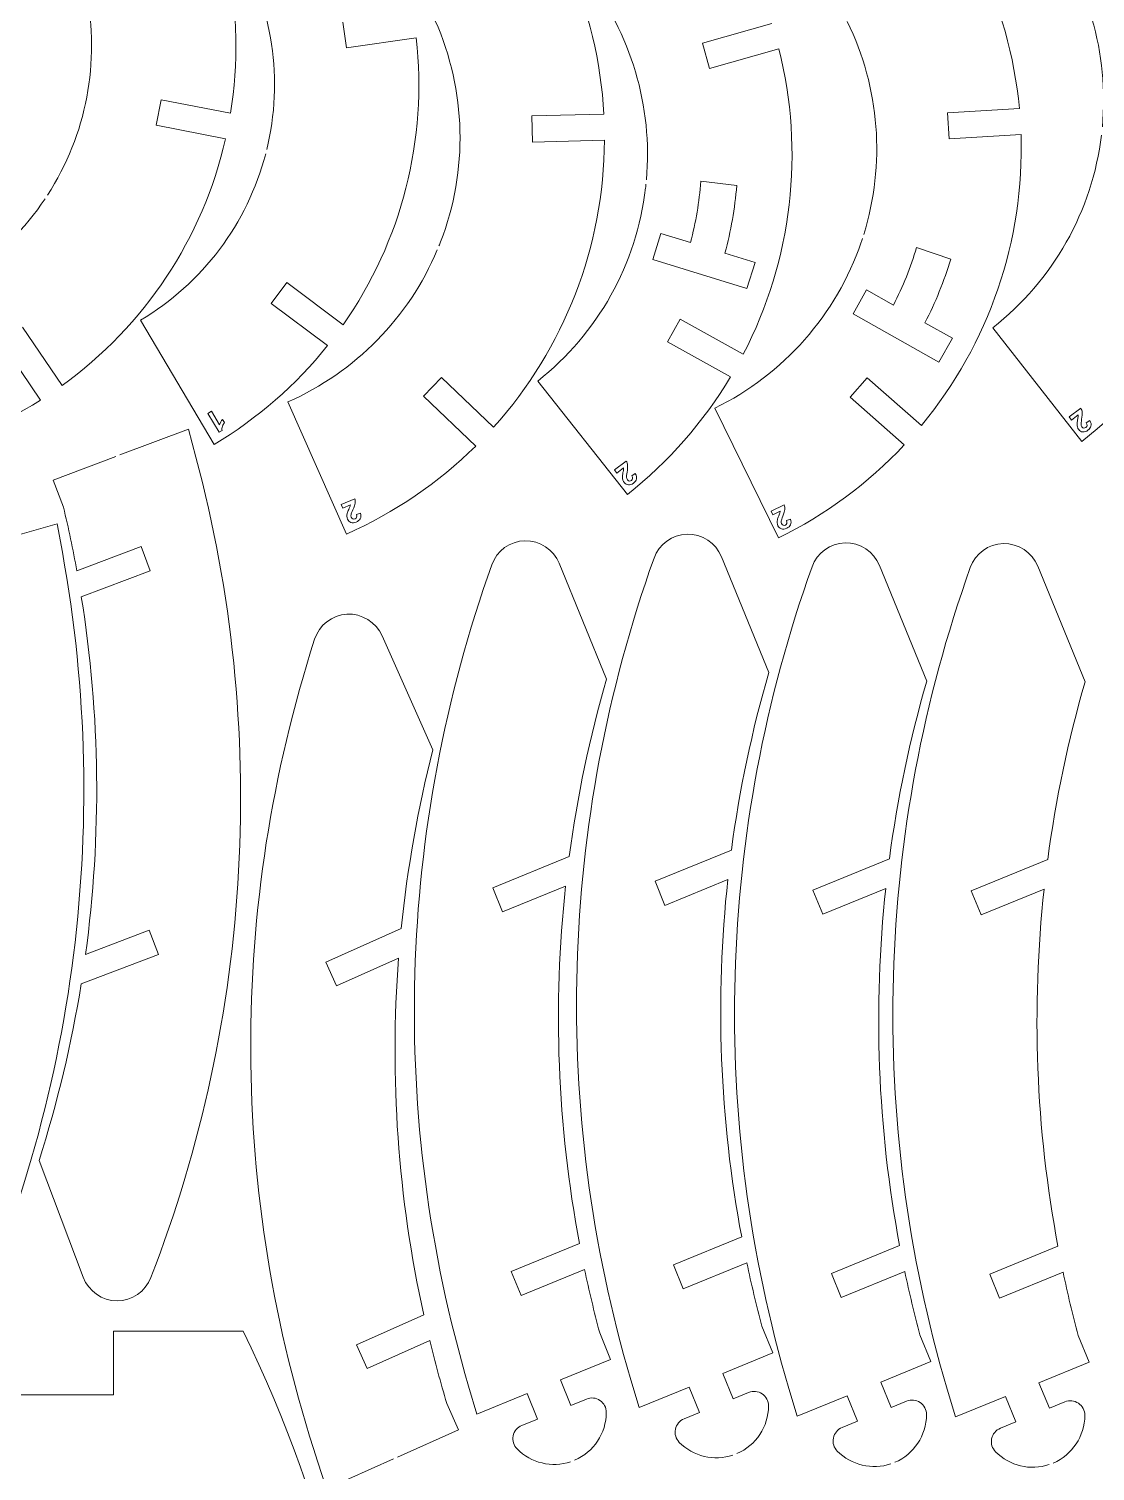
# Model space of a CAD drawing. Header units: centimetres. Extents: x -65 to 125, y -59 to 116.
# Drawn here: x -2.58 to 12.17, y -7.03 to 12.94 of the extents above; entities that cross this region are included whole.
import ezdxf

# ---------------------------------------------------------------- set-up
doc = ezdxf.new("R2010")
doc.units = ezdxf.units.CM
doc.header["$MEASUREMENT"] = 0
doc.layers.add('layer 1', color=7, linetype='Continuous')

msp = doc.modelspace()

# ---------------------------------------------------------------- linework, layer by layer
at = {"layer": 'layer 1', "color": 250, "lineweight": 9}
for points, knots in [([(-27.41654, 31.46228), (-27.41654, 31.46228), (26.77014, 31.46228), (26.77014, 31.46228), (26.77014, 31.46228), (26.77014, 31.46228), (26.77014, -20.81939), (26.77014, -20.81939), (26.77014, -20.81939), (26.77014, -20.81939), (-27.41654, -20.81939), (-27.41654, -20.81939), (-27.41654, -20.81939), (-27.41654, -20.81939), (-27.41654, 31.46228), (-27.41654, 31.46228)], [0, 0, 0, 0, 0.2, 0.2, 0.2, 0.2, 0.4, 0.4, 0.4, 0.4, 0.6, 0.6, 0.6, 0.6, 1, 1, 1, 1]), ([(3.11483, 9.98806), (3.11483, 9.98806), (3.11483, 9.98806), (3.11483, 9.98806), (3.11483, 9.98806), (3.49721, 10.97775), (3.47077, 12.07878), (3.04134, 13.04898)], [0, 0, 0, 0, 0.33333333, 0.33333333, 0.33333333, 0.33333333, 1, 1, 1, 1]), ([(5.9516, 10.7339), (5.9516, 10.7339), (5.9516, 10.7339), (5.9516, 10.7339), (5.9516, 10.7339), (5.95365, 10.75136), (5.95555, 10.76882), (5.95736, 10.78628)], [0, 0, 0, 0, 0.33333333, 0.33333333, 0.33333333, 0.33333333, 1, 1, 1, 1]), ([(8.93534, 9.98211), (8.93534, 9.98211), (8.93534, 9.98211), (8.93534, 9.98211), (8.93534, 9.98211), (8.94104, 9.99874), (8.9466, 10.0154), (8.95206, 10.03209)], [0, 0, 0, 0, 0.33333333, 0.33333333, 0.33333333, 0.33333333, 1, 1, 1, 1]), ([(-2.24557, 6.69057), (-2.24557, 6.69057), (-2.24557, 6.69057), (-2.24557, 6.69057), (-2.24557, 6.69057), (-2.24557, 6.69057), (-1.37878, 7.0179), (-1.37878, 7.0179)], [0, 0, 0, 0, 0.33333333, 0.33333333, 0.33333333, 0.33333333, 1, 1, 1, 1]), ([(-0.27099, 7.00866), (-0.27099, 7.00866), (-0.27099, 7.00866), (-0.27099, 7.00866), (-0.27099, 7.00866), (0.7303, 3.25308), (0.51067, -0.72591), (-0.89649, -4.34902)], [0, 0, 0, 0, 0.33333333, 0.33333333, 0.33333333, 0.33333333, 1, 1, 1, 1]), ([(3.82344, 5.51774), (3.82344, 5.51774), (3.82344, 5.51774), (3.82344, 5.51774), (3.82344, 5.51774), (3.89228, 5.71273), (4.07423, 5.84511), (4.28096, 5.85057)], [0, 0, 0, 0, 0.33333333, 0.33333333, 0.33333333, 0.33333333, 1, 1, 1, 1]), ([(4.28096, 5.85057), (4.28096, 5.85057), (4.28096, 5.85057), (4.28096, 5.85057), (4.28096, 5.85057), (4.48768, 5.85604), (4.67801, 5.72945), (4.75706, 5.53836)], [0, 0, 0, 0, 0.33333333, 0.33333333, 0.33333333, 0.33333333, 1, 1, 1, 1]), ([(6.06862, 5.6091), (6.06862, 5.6091), (6.06862, 5.6091), (6.06862, 5.6091), (6.06862, 5.6091), (6.13746, 5.80409), (6.31941, 5.93647), (6.52614, 5.94193)], [0, 0, 0, 0, 0.33333333, 0.33333333, 0.33333333, 0.33333333, 1, 1, 1, 1]), ([(6.52614, 5.94193), (6.52614, 5.94193), (6.52614, 5.94193), (6.52614, 5.94193), (6.52614, 5.94193), (6.73286, 5.9474), (6.92319, 5.82081), (7.00224, 5.62972)], [0, 0, 0, 0, 0.33333333, 0.33333333, 0.33333333, 0.33333333, 1, 1, 1, 1]), ([(8.2548, 5.48814), (8.2548, 5.48814), (8.2548, 5.48814), (8.2548, 5.48814), (8.2548, 5.48814), (8.32364, 5.68313), (8.50559, 5.81551), (8.71232, 5.82097)], [0, 0, 0, 0, 0.33333333, 0.33333333, 0.33333333, 0.33333333, 1, 1, 1, 1]), ([(8.71232, 5.82097), (8.71232, 5.82097), (8.71232, 5.82097), (8.71232, 5.82097), (8.71232, 5.82097), (8.91904, 5.82644), (9.10937, 5.69985), (9.18842, 5.50876)], [0, 0, 0, 0, 0.33333333, 0.33333333, 0.33333333, 0.33333333, 1, 1, 1, 1]), ([(10.44562, 5.47844), (10.44562, 5.47844), (10.44562, 5.47844), (10.44562, 5.47844), (10.44562, 5.47844), (10.51446, 5.67343), (10.69641, 5.80581), (10.90314, 5.81127)], [0, 0, 0, 0, 0.33333333, 0.33333333, 0.33333333, 0.33333333, 1, 1, 1, 1]), ([(10.90314, 5.81127), (10.90314, 5.81127), (10.90314, 5.81127), (10.90314, 5.81127), (10.90314, 5.81127), (11.10986, 5.81674), (11.30019, 5.69015), (11.37924, 5.49906)], [0, 0, 0, 0, 0.33333333, 0.33333333, 0.33333333, 0.33333333, 1, 1, 1, 1]), ([(-2.12003, 5.69153), (-2.12003, 5.69153), (-2.12003, 5.69153), (-2.12003, 5.69153), (-2.12003, 5.69153), (-1.42228, 1.8679), (-1.95941, -2.08078), (-3.65179, -5.57976)], [0, 0, 0, 0, 0.33333333, 0.33333333, 0.33333333, 0.33333333, 1, 1, 1, 1]), ([(5.74784, -5.76128), (5.74784, -5.76128), (5.74784, -5.76128), (5.74784, -5.76128), (5.74784, -5.76128), (4.64622, -2.03388), (4.7591, 1.94957), (6.06862, 5.6091)], [0, 0, 0, 0, 0.33333333, 0.33333333, 0.33333333, 0.33333333, 1, 1, 1, 1]), ([(7.00224, 5.62972), (7.00224, 5.62972), (7.00224, 5.62972), (7.00224, 5.62972), (7.00224, 5.62972), (7.00224, 5.62972), (7.65661, 4.02815), (7.65661, 4.02815)], [0, 0, 0, 0, 0.33333333, 0.33333333, 0.33333333, 0.33333333, 1, 1, 1, 1]), ([(3.50266, -5.85264), (3.50266, -5.85264), (3.50266, -5.85264), (3.50266, -5.85264), (3.50266, -5.85264), (2.40104, -2.12524), (2.51392, 1.85821), (3.82344, 5.51774)], [0, 0, 0, 0, 0.33333333, 0.33333333, 0.33333333, 0.33333333, 1, 1, 1, 1]), ([(4.75706, 5.53836), (4.75706, 5.53836), (4.75706, 5.53836), (4.75706, 5.53836), (4.75706, 5.53836), (4.75706, 5.53836), (5.41143, 3.93679), (5.41143, 3.93679)], [0, 0, 0, 0, 0.33333333, 0.33333333, 0.33333333, 0.33333333, 1, 1, 1, 1]), ([(7.93402, -5.88224), (7.93402, -5.88224), (7.93402, -5.88224), (7.93402, -5.88224), (7.93402, -5.88224), (6.8324, -2.15484), (6.94528, 1.82861), (8.2548, 5.48814)], [0, 0, 0, 0, 0.33333333, 0.33333333, 0.33333333, 0.33333333, 1, 1, 1, 1]), ([(10.12484, -5.89194), (10.12484, -5.89194), (10.12484, -5.89194), (10.12484, -5.89194), (10.12484, -5.89194), (9.02322, -2.16454), (9.1361, 1.81891), (10.44562, 5.47844)], [0, 0, 0, 0, 0.33333333, 0.33333333, 0.33333333, 0.33333333, 1, 1, 1, 1]), ([(9.18842, 5.50876), (9.18842, 5.50876), (9.18842, 5.50876), (9.18842, 5.50876), (9.18842, 5.50876), (9.18842, 5.50876), (9.84279, 3.90719), (9.84279, 3.90719)], [0, 0, 0, 0, 0.33333333, 0.33333333, 0.33333333, 0.33333333, 1, 1, 1, 1]), ([(11.37924, 5.49906), (11.37924, 5.49906), (11.37924, 5.49906), (11.37924, 5.49906), (11.37924, 5.49906), (11.37924, 5.49906), (12.03361, 3.89749), (12.03361, 3.89749)], [0, 0, 0, 0, 0.33333333, 0.33333333, 0.33333333, 0.33333333, 1, 1, 1, 1]), ([(1.37157, 4.48658), (1.37157, 4.48658), (1.37157, 4.48658), (1.37157, 4.48658), (1.37157, 4.48658), (1.43419, 4.68366), (1.61186, 4.82173), (1.8183, 4.83374)], [0, 0, 0, 0, 0.33333333, 0.33333333, 0.33333333, 0.33333333, 1, 1, 1, 1]), ([(1.8183, 4.83374), (1.8183, 4.83374), (1.8183, 4.83374), (1.8183, 4.83374), (1.8183, 4.83374), (2.02475, 4.84575), (2.219, 4.72528), (2.30406, 4.53679)], [0, 0, 0, 0, 0.33333333, 0.33333333, 0.33333333, 0.33333333, 1, 1, 1, 1]), ([(1.41132, -6.88825), (1.41132, -6.88825), (1.41132, -6.88825), (1.41132, -6.88825), (1.41132, -6.88825), (0.19212, -3.19765), (0.1787, 0.78738), (1.37157, 4.48658)], [0, 0, 0, 0, 0.33333333, 0.33333333, 0.33333333, 0.33333333, 1, 1, 1, 1]), ([(2.30406, 4.53679), (2.30406, 4.53679), (2.30406, 4.53679), (2.30406, 4.53679), (2.30406, 4.53679), (2.30406, 4.53679), (3.00887, 2.95676), (3.00887, 2.95676)], [0, 0, 0, 0, 0.33333333, 0.33333333, 0.33333333, 0.33333333, 1, 1, 1, 1]), ([(-1.83032, -4.34462), (-1.83032, -4.34462), (-1.83032, -4.34462), (-1.83032, -4.34462), (-1.83032, -4.34462), (-1.83032, -4.34462), (-2.44152, -2.72608), (-2.44152, -2.72608)], [0, 0, 0, 0, 0.33333333, 0.33333333, 0.33333333, 0.33333333, 1, 1, 1, 1]), ([(-1.36276, -4.66947), (-1.36276, -4.66947), (-1.36276, -4.66947), (-1.36276, -4.66947), (-1.36276, -4.66947), (-1.56955, -4.66939), (-1.75642, -4.53776), (-1.83032, -4.34462)], [0, 0, 0, 0, 0.33333333, 0.33333333, 0.33333333, 0.33333333, 1, 1, 1, 1]), ([(-0.89649, -4.34902), (-0.89649, -4.34902), (-0.89649, -4.34902), (-0.89649, -4.34902), (-0.89649, -4.34902), (-0.97053, -4.54211), (-1.15596, -4.66955), (-1.36276, -4.66947)], [0, 0, 0, 0, 0.33333333, 0.33333333, 0.33333333, 0.33333333, 1, 1, 1, 1]), ([(5.468, -5.48173), (5.468, -5.48173), (5.468, -5.48173), (5.468, -5.48173), (5.468, -5.48173), (5.468, -5.48173), (4.77372, -5.7654), (4.77372, -5.7654)], [0, 0, 0, 0, 0.33333333, 0.33333333, 0.33333333, 0.33333333, 1, 1, 1, 1]), ([(7.71318, -5.39037), (7.71318, -5.39037), (7.71318, -5.39037), (7.71318, -5.39037), (7.71318, -5.39037), (7.71318, -5.39037), (7.0189, -5.67404), (7.0189, -5.67404)], [0, 0, 0, 0, 0.33333333, 0.33333333, 0.33333333, 0.33333333, 1, 1, 1, 1]), ([(9.89936, -5.51133), (9.89936, -5.51133), (9.89936, -5.51133), (9.89936, -5.51133), (9.89936, -5.51133), (9.89936, -5.51133), (9.20508, -5.795), (9.20508, -5.795)], [0, 0, 0, 0, 0.33333333, 0.33333333, 0.33333333, 0.33333333, 1, 1, 1, 1]), ([(12.09018, -5.52103), (12.09018, -5.52103), (12.09018, -5.52103), (12.09018, -5.52103), (12.09018, -5.52103), (12.09018, -5.52103), (11.3959, -5.8047), (11.3959, -5.8047)], [0, 0, 0, 0, 0.33333333, 0.33333333, 0.33333333, 0.33333333, 1, 1, 1, 1]), ([(5.86176, -6.14683), (5.86176, -6.14683), (5.86176, -6.14683), (5.86176, -6.14683), (5.86176, -6.14683), (5.86176, -6.14683), (5.74784, -5.76128), (5.74784, -5.76128)], [0, 0, 0, 0, 0.33333333, 0.33333333, 0.33333333, 0.33333333, 1, 1, 1, 1]), ([(3.61658, -6.23819), (3.61658, -6.23819), (3.61658, -6.23819), (3.61658, -6.23819), (3.61658, -6.23819), (3.61658, -6.23819), (3.50266, -5.85264), (3.50266, -5.85264)], [0, 0, 0, 0, 0.33333333, 0.33333333, 0.33333333, 0.33333333, 1, 1, 1, 1]), ([(7.56549, -5.95725), (7.56549, -5.95725), (7.56549, -5.95725), (7.56549, -5.95725), (7.56549, -5.95725), (7.51012, -5.91986), (7.43974, -5.91259), (7.37791, -5.93785)], [0, 0, 0, 0, 0.33333333, 0.33333333, 0.33333333, 0.33333333, 1, 1, 1, 1]), ([(8.04794, -6.26779), (8.04794, -6.26779), (8.04794, -6.26779), (8.04794, -6.26779), (8.04794, -6.26779), (8.04794, -6.26779), (7.93402, -5.88224), (7.93402, -5.88224)], [0, 0, 0, 0, 0.33333333, 0.33333333, 0.33333333, 0.33333333, 1, 1, 1, 1]), ([(10.23876, -6.27749), (10.23876, -6.27749), (10.23876, -6.27749), (10.23876, -6.27749), (10.23876, -6.27749), (10.23876, -6.27749), (10.12484, -5.89194), (10.12484, -5.89194)], [0, 0, 0, 0, 0.33333333, 0.33333333, 0.33333333, 0.33333333, 1, 1, 1, 1]), ([(5.32031, -6.04861), (5.32031, -6.04861), (5.32031, -6.04861), (5.32031, -6.04861), (5.32031, -6.04861), (5.26494, -6.01122), (5.19456, -6.00395), (5.13273, -6.02921)], [0, 0, 0, 0, 0.33333333, 0.33333333, 0.33333333, 0.33333333, 1, 1, 1, 1]), ([(9.75167, -6.07821), (9.75167, -6.07821), (9.75167, -6.07821), (9.75167, -6.07821), (9.75167, -6.07821), (9.6963, -6.04082), (9.62592, -6.03355), (9.56409, -6.05881)], [0, 0, 0, 0, 0.33333333, 0.33333333, 0.33333333, 0.33333333, 1, 1, 1, 1]), ([(11.94249, -6.08791), (11.94249, -6.08791), (11.94249, -6.08791), (11.94249, -6.08791), (11.94249, -6.08791), (11.88712, -6.05052), (11.81674, -6.04325), (11.75491, -6.06851)], [0, 0, 0, 0, 0.33333333, 0.33333333, 0.33333333, 0.33333333, 1, 1, 1, 1]), ([(3.36392, -6.45524), (3.36392, -6.45524), (3.36392, -6.45524), (3.36392, -6.45524), (3.36392, -6.45524), (3.36392, -6.45524), (2.51775, -6.83269), (2.51775, -6.83269)], [0, 0, 0, 0, 0.33333333, 0.33333333, 0.33333333, 0.33333333, 1, 1, 1, 1]), ([(4.11897, -6.53945), (4.11897, -6.53945), (4.11897, -6.53945), (4.11897, -6.53945), (4.11897, -6.53945), (4.10564, -6.6049), (4.12586, -6.67271), (4.17288, -6.72016)], [0, 0, 0, 0, 0.33333333, 0.33333333, 0.33333333, 0.33333333, 1, 1, 1, 1]), ([(6.36415, -6.44809), (6.36415, -6.44809), (6.36415, -6.44809), (6.36415, -6.44809), (6.36415, -6.44809), (6.35082, -6.51354), (6.37104, -6.58135), (6.41806, -6.6288)], [0, 0, 0, 0, 0.33333333, 0.33333333, 0.33333333, 0.33333333, 1, 1, 1, 1]), ([(8.55033, -6.56905), (8.55033, -6.56905), (8.55033, -6.56905), (8.55033, -6.56905), (8.55033, -6.56905), (8.537, -6.6345), (8.55722, -6.70231), (8.60424, -6.74976)], [0, 0, 0, 0, 0.33333333, 0.33333333, 0.33333333, 0.33333333, 1, 1, 1, 1]), ([(10.74115, -6.57875), (10.74115, -6.57875), (10.74115, -6.57875), (10.74115, -6.57875), (10.74115, -6.57875), (10.72782, -6.6442), (10.74804, -6.71201), (10.79506, -6.75946)], [0, 0, 0, 0, 0.33333333, 0.33333333, 0.33333333, 0.33333333, 1, 1, 1, 1])]:
    msp.add_open_spline(points, degree=3, knots=knots, dxfattribs=at)
for points in [[(12.27334, 11.578), (12.36809, 12.59408), (12.07093, 13.60971), (11.44007, 14.41544)], [(0.7087, 11.26392), (0.94398, 12.22747), (0.7925, 13.24546), (0.28568, 14.09924)], [(0.20671, 11.76763), (0.31899, 12.45837), (0.30513, 13.16373), (0.16579, 13.84951)], [(5.37449, 11.75371), (5.33522, 12.48003), (5.16422, 13.19316), (4.86981, 13.85831)], [(11.12477, 11.83412), (11.05735, 12.55836), (10.8588, 13.26432), (10.5388, 13.91754)], [(5.96306, 10.84609), (6.05295, 11.86262), (5.75092, 12.87682), (5.11622, 13.67952)], [(-2.32518, 10.63511), (-1.78599, 11.4676), (-1.5941, 12.47875), (-1.79181, 13.45175)], [(1.8131, 12.6711), (1.8131, 12.6711), (1.76179, 13.02743), (1.76179, 13.02743)], [(7.69886, 13.0078), (7.69886, 13.0078), (6.73941, 12.7357), (6.73941, 12.7357)], [(8.97031, 10.08933), (9.27357, 11.06372), (9.19332, 12.11889), (8.74313, 13.03786)], [(1.76604, 8.84045), (2.57596, 9.99609), (2.93594, 11.40773), (2.77833, 12.81008)], [(1.8131, 12.6711), (1.8131, 12.6711), (2.77833, 12.81008), (2.77833, 12.81008)], [(6.83763, 12.38936), (6.83763, 12.38936), (6.73941, 12.7357), (6.73941, 12.7357)], [(7.79708, 12.66146), (7.79708, 12.66146), (6.83763, 12.38936), (6.83763, 12.38936)], [(7.30284, 8.43271), (7.97897, 9.73448), (8.15481, 11.23885), (7.79708, 12.66146)], [(-0.8193, 11.60059), (-0.8193, 11.60059), (-0.75052, 11.95396), (-0.75052, 11.95396)], [(0.20671, 11.76763), (0.20671, 11.76763), (-0.75052, 11.95396), (-0.75052, 11.95396)], [(11.12477, 11.83412), (11.12477, 11.83412), (10.12945, 11.77151), (10.12945, 11.77151)], [(-0.8193, 11.60059), (-0.8193, 11.60059), (0.13793, 11.41426), (0.13793, 11.41426)], [(5.37449, 11.75371), (5.37449, 11.75371), (4.37748, 11.72977), (4.37748, 11.72977)], [(4.38612, 11.36987), (4.38612, 11.36987), (4.37748, 11.72977), (4.37748, 11.72977)], [(10.15205, 11.41222), (10.15205, 11.41222), (10.12945, 11.77151), (10.12945, 11.77151)], [(-2.12405, 7.99868), (-0.97901, 8.82351), (-0.17463, 10.03813), (0.13793, 11.41426)], [(3.84873, 7.42238), (4.82848, 8.51411), (5.37434, 9.92695), (5.38313, 11.39381)], [(5.38313, 11.39381), (5.38313, 11.39381), (4.38612, 11.36987), (4.38612, 11.36987)], [(9.76825, 7.44684), (10.70488, 8.57578), (11.19551, 10.00872), (11.14737, 11.47483)], [(11.14737, 11.47483), (11.14737, 11.47483), (10.15205, 11.41222), (10.15205, 11.41222)], [(10.75642, 8.79944), (11.5918, 9.45352), (12.13315, 10.41265), (12.26135, 11.46586)], [(-1.03956, 8.9024), (-0.1808, 9.41218), (0.4419, 10.23997), (0.69397, 11.20573)], [(-4.75308, 8.98025), (-3.7744, 9.17911), (-2.91402, 9.75594), (-2.35824, 10.585)], [(4.45945, 8.06031), (5.29169, 8.71837), (5.82844, 9.68009), (5.9516, 10.7339)], [(3.09221, 9.93098), (3.09988, 9.94994), (3.10745, 9.96896), (3.11483, 9.98806)], [(6.91051, 7.68544), (7.86331, 8.1522), (8.59166, 8.97834), (8.93534, 9.98211)], [(1.00241, 7.7717), (1.93554, 8.18473), (2.67402, 8.93802), (3.06929, 9.87551)], [(0.76955, 9.13646), (0.76955, 9.13646), (0.98523, 9.4247), (0.98523, 9.4247)], [(1.76604, 8.84045), (1.76604, 8.84045), (0.98523, 9.4247), (0.98523, 9.4247)], [(0.76955, 9.13646), (0.76955, 9.13646), (1.55036, 8.55221), (1.55036, 8.55221)], [(-2.12405, 7.99868), (-2.12405, 7.99868), (-2.66917, 8.8073), (-2.66917, 8.8073)], [(-0.0199, 7.18466), (-0.0199, 7.18466), (-1.03956, 8.9024), (-1.03956, 8.9024)], [(6.25654, 8.60438), (6.25654, 8.60438), (6.43199, 8.91874), (6.43199, 8.91874)], [(7.30284, 8.43271), (7.30284, 8.43271), (6.43199, 8.91874), (6.43199, 8.91874)], [(11.98912, 7.22504), (11.98912, 7.22504), (10.75642, 8.79944), (10.75642, 8.79944)], [(11.98912, 7.22504), (12.56183, 7.67346), (13.04825, 8.22228), (13.42461, 8.84472)], [(-2.96767, 8.60607), (-2.96767, 8.60607), (-2.42256, 7.79745), (-2.42256, 7.79745)], [(7.12739, 8.11836), (7.12739, 8.11836), (6.25654, 8.60438), (6.25654, 8.60438)], [(-0.0199, 7.18466), (0.58186, 7.54187), (1.11389, 8.00521), (1.55036, 8.55221)], [(2.87844, 7.84985), (2.87844, 7.84985), (3.12682, 8.11045), (3.12682, 8.11045)], [(3.84873, 7.42238), (3.84873, 7.42238), (3.12682, 8.11045), (3.12682, 8.11045)], [(5.69966, 6.49183), (5.69966, 6.49183), (4.45944, 8.06031), (4.45944, 8.06031)], [(5.69966, 6.49183), (6.27023, 6.94298), (6.75401, 7.49412), (7.12739, 8.11836)], [(8.78209, 7.83634), (8.78209, 7.83634), (9.02017, 8.10638), (9.02017, 8.10638)], [(9.76825, 7.44684), (9.76825, 7.44684), (9.02017, 8.10638), (9.02017, 8.10638)], [(-4.35533, 7.02266), (-3.66954, 7.162), (-3.0147, 7.42451), (-2.42256, 7.79745)], [(3.60036, 7.16178), (3.60036, 7.16178), (2.87844, 7.84985), (2.87844, 7.84985)], [(9.53017, 7.17681), (9.53017, 7.17681), (8.78209, 7.83634), (8.78209, 7.83634)], [(1.81174, 5.94324), (1.81174, 5.94324), (1.00242, 7.7717), (1.00242, 7.7717)], [(7.79019, 5.88977), (7.79019, 5.88977), (6.91051, 7.68544), (6.91051, 7.68544)], [(-1.32265, 7.03909), (-1.32265, 7.03909), (-0.37454, 7.39713), (-0.37454, 7.39713)], [(-0.37454, 7.39713), (-0.37454, 7.39713), (-0.27099, 7.00866), (-0.27099, 7.00866)], [(1.81174, 5.94324), (2.47689, 6.23765), (3.08295, 6.65055), (3.60036, 7.16178)], [(7.79019, 5.88977), (8.4434, 6.20977), (9.03298, 6.64587), (9.53017, 7.17681)], [(-2.10426, 6.31637), (-2.10426, 6.31637), (-2.24557, 6.69057), (-2.24557, 6.69057)], [(-2.10426, 6.31637), (-2.03471, 6.02443), (-1.97294, 5.73067), (-1.91904, 5.43545)], [(-3.16589, 5.80597), (-3.16589, 5.80597), (-2.19218, 6.08703), (-2.19218, 6.08703)], [(-2.19218, 6.08703), (-2.19218, 6.08703), (-2.12003, 5.69153), (-2.12003, 5.69153)], [(-1.91904, 5.43545), (-1.91904, 5.43545), (-1.03043, 5.77101), (-1.03043, 5.77101)], [(-0.90325, 5.43422), (-0.90325, 5.43422), (-1.03043, 5.77101), (-1.03043, 5.77101)], [(-0.90325, 5.43422), (-0.90325, 5.43422), (-1.85711, 5.07402), (-1.85711, 5.07402)], [(-1.85711, 5.07402), (-1.59472, 3.43655), (-1.57499, 1.7689), (-1.79842, 0.12567)], [(7.13975, 1.56934), (7.25075, 2.40059), (7.42354, 3.22256), (7.65661, 4.02815)], [(4.89457, 1.47798), (5.00557, 2.30923), (5.17836, 3.1312), (5.41143, 3.93679)], [(9.32593, 1.44838), (9.43693, 2.27963), (9.60972, 3.1016), (9.84279, 3.90719)], [(11.51675, 1.43868), (11.62775, 2.26993), (11.80054, 3.0919), (12.03361, 3.89749)], [(2.5702, 0.48279), (2.6548, 1.31716), (2.80144, 2.14417), (3.00887, 2.95676)], [(4.89457, 1.47798), (4.89457, 1.47798), (3.83711, 1.04592), (3.83711, 1.04592)], [(7.13975, 1.56934), (7.13975, 1.56934), (6.08229, 1.13728), (6.08229, 1.13728)], [(9.32593, 1.44838), (9.32593, 1.44838), (8.26847, 1.01632), (8.26847, 1.01632)], [(11.51675, 1.43868), (11.51675, 1.43868), (10.45929, 1.00662), (10.45929, 1.00662)], [(3.83711, 1.04592), (3.83711, 1.04592), (3.97328, 0.71266), (3.97328, 0.71266)], [(3.97328, 0.71266), (3.97328, 0.71266), (4.84501, 1.06884), (4.84501, 1.06884)], [(5.03633, -3.87618), (4.73015, -2.24633), (4.66571, -0.5798), (4.84501, 1.06884)], [(6.08229, 1.13728), (6.08229, 1.13728), (6.21846, 0.80402), (6.21846, 0.80402)], [(6.21846, 0.80402), (6.21846, 0.80402), (7.09019, 1.1602), (7.09019, 1.1602)], [(7.28151, -3.78482), (6.97533, -2.15497), (6.91089, -0.48844), (7.09019, 1.1602)], [(8.26847, 1.01632), (8.26847, 1.01632), (8.40464, 0.68306), (8.40464, 0.68306)], [(8.40464, 0.68306), (8.40464, 0.68306), (9.27637, 1.03924), (9.27637, 1.03924)], [(9.46769, -3.90578), (9.16151, -2.27593), (9.09707, -0.6094), (9.27637, 1.03924)], [(10.45929, 1.00662), (10.45929, 1.00662), (10.59546, 0.67336), (10.59546, 0.67336)], [(10.59546, 0.67336), (10.59546, 0.67336), (11.46719, 1.02954), (11.46719, 1.02954)], [(11.65851, -3.91548), (11.35233, -2.28563), (11.28789, -0.6191), (11.46719, 1.02954)], [(-0.91744, 0.45835), (-0.91744, 0.45835), (-1.79842, 0.12567), (-1.79842, 0.12567)], [(-0.79026, 0.12156), (-0.79026, 0.12156), (-0.91744, 0.45835), (-0.91744, 0.45835)], [(2.5702, 0.48279), (2.5702, 0.48279), (1.52696, 0.01743), (1.52696, 0.01743)], [(-1.85893, -0.282), (-1.85893, -0.282), (-0.79026, 0.12156), (-0.79026, 0.12156)], [(1.52696, 0.01743), (1.52696, 0.01743), (1.67362, -0.31134), (1.67362, -0.31134)], [(1.67362, -0.31134), (1.67362, -0.31134), (2.53363, 0.07229), (2.53363, 0.07229)], [(2.88159, -4.86417), (2.52389, -3.24485), (2.40668, -1.5812), (2.53363, 0.07229)], [(-1.85893, -0.282), (-1.99218, -1.10999), (-2.18693, -1.92701), (-2.44152, -2.72608)], [(6.33766, -4.17046), (6.33766, -4.17046), (7.28151, -3.78482), (7.28151, -3.78482)], [(4.09248, -4.26182), (4.09248, -4.26182), (5.03633, -3.87618), (5.03633, -3.87618)], [(8.52384, -4.29142), (8.52384, -4.29142), (9.46769, -3.90578), (9.46769, -3.90578)], [(10.71466, -4.30112), (10.71466, -4.30112), (11.65851, -3.91548), (11.65851, -3.91548)], [(6.33766, -4.17046), (6.33766, -4.17046), (6.47382, -4.50372), (6.47382, -4.50372)], [(7.35313, -4.14445), (7.35313, -4.14445), (6.47382, -4.50372), (6.47382, -4.50372)], [(7.56189, -5.02009), (7.48453, -4.73011), (7.41491, -4.43812), (7.35313, -4.14445)], [(4.09248, -4.26182), (4.09248, -4.26182), (4.22864, -4.59508), (4.22864, -4.59508)], [(5.10795, -4.23581), (5.10795, -4.23581), (4.22864, -4.59508), (4.22864, -4.59508)], [(5.31671, -5.11145), (5.23935, -4.82147), (5.16973, -4.52948), (5.10795, -4.23581)], [(8.52384, -4.29142), (8.52384, -4.29142), (8.66, -4.62468), (8.66, -4.62468)], [(9.53931, -4.26541), (9.53931, -4.26541), (8.66, -4.62468), (8.66, -4.62468)], [(9.74807, -5.14105), (9.67071, -4.85107), (9.60109, -4.55908), (9.53931, -4.26541)], [(10.71466, -4.30112), (10.71466, -4.30112), (10.85082, -4.63438), (10.85082, -4.63438)], [(11.73013, -4.27511), (11.73013, -4.27511), (10.85082, -4.63438), (10.85082, -4.63438)], [(11.93889, -5.15075), (11.86153, -4.86077), (11.79191, -4.56878), (11.73013, -4.27511)], [(1.95043, -5.27953), (1.95043, -5.27953), (2.88159, -4.86417), (2.88159, -4.86417)], [(-1.41378, -5.08935), (-1.41378, -5.08935), (0.38213, -5.08935), (0.38213, -5.08935)], [(-1.41378, -5.96952), (-1.41378, -5.96952), (-1.41378, -5.08935), (-1.41378, -5.08935)], [(2.22872, -12.97504), (2.2168, -10.24073), (1.58546, -7.54467), (0.38213, -5.08935)], [(5.31671, -5.11145), (5.31671, -5.11145), (5.468, -5.48173), (5.468, -5.48173)], [(7.56189, -5.02009), (7.56189, -5.02009), (7.71318, -5.39037), (7.71318, -5.39037)], [(9.74807, -5.14105), (9.74807, -5.14105), (9.89936, -5.51133), (9.89936, -5.51133)], [(11.93889, -5.15075), (11.93889, -5.15075), (12.09018, -5.52103), (12.09018, -5.52103)], [(1.95043, -5.27953), (1.95043, -5.27953), (2.09708, -5.60831), (2.09708, -5.60831)], [(2.96455, -5.22135), (2.96455, -5.22135), (2.09708, -5.60831), (2.09708, -5.60831)], [(3.20097, -6.08993), (3.11446, -5.80257), (3.03562, -5.51292), (2.96455, -5.22135)], [(4.91744, -6.11717), (4.91744, -6.11717), (4.77372, -5.7654), (4.77372, -5.7654)], [(7.16262, -6.02581), (7.16262, -6.02581), (7.0189, -5.67404), (7.0189, -5.67404)], [(-1.41378, -5.96952), (-1.41378, -5.96952), (-3.28128, -5.96952), (-3.28128, -5.96952)], [(4.31086, -5.95452), (4.31086, -5.95452), (3.61658, -6.23819), (3.61658, -6.23819)], [(4.31086, -5.95452), (4.31086, -5.95452), (4.45459, -6.30629), (4.45459, -6.30629)], [(6.55604, -5.86316), (6.55604, -5.86316), (5.86176, -6.14683), (5.86176, -6.14683)], [(6.55604, -5.86316), (6.55604, -5.86316), (6.69977, -6.21493), (6.69977, -6.21493)], [(7.16262, -6.02581), (7.16262, -6.02581), (7.37791, -5.93785), (7.37791, -5.93785)], [(7.65355, -6.124), (7.65389, -6.05719), (7.62084, -5.99464), (7.56549, -5.95725)], [(8.74222, -5.98412), (8.74222, -5.98412), (8.04794, -6.26779), (8.04794, -6.26779)], [(8.74222, -5.98412), (8.74222, -5.98412), (8.88595, -6.33589), (8.88595, -6.33589)], [(9.3488, -6.14677), (9.3488, -6.14677), (9.20508, -5.795), (9.20508, -5.795)], [(11.53962, -6.15647), (11.53962, -6.15647), (11.3959, -5.8047), (11.3959, -5.8047)], [(3.20097, -6.08993), (3.20097, -6.08993), (3.36392, -6.45524), (3.36392, -6.45524)], [(4.91744, -6.11717), (4.91744, -6.11717), (5.13273, -6.02921), (5.13273, -6.02921)], [(5.40837, -6.21536), (5.40871, -6.14855), (5.37566, -6.086), (5.32031, -6.04861)], [(7.21541, -6.78446), (7.47962, -6.67142), (7.6521, -6.41213), (7.65355, -6.124)], [(9.3488, -6.14677), (9.3488, -6.14677), (9.56409, -6.05881), (9.56409, -6.05881)], [(9.83973, -6.24496), (9.84007, -6.17815), (9.80702, -6.1156), (9.75167, -6.07821)], [(10.93304, -5.99382), (10.93304, -5.99382), (10.23876, -6.27749), (10.23876, -6.27749)], [(10.93304, -5.99382), (10.93304, -5.99382), (11.07677, -6.34559), (11.07677, -6.34559)], [(11.53962, -6.15647), (11.53962, -6.15647), (11.75491, -6.06851), (11.75491, -6.06851)], [(12.03055, -6.25466), (12.03089, -6.18785), (11.99784, -6.1253), (11.94249, -6.08791)], [(4.2393, -6.39425), (4.2393, -6.39425), (4.45459, -6.30629), (4.45459, -6.30629)], [(4.97023, -6.87582), (5.23444, -6.76278), (5.40692, -6.50349), (5.40837, -6.21536)], [(6.48448, -6.30289), (6.42265, -6.32816), (6.3775, -6.38263), (6.36415, -6.44809)], [(6.48448, -6.30289), (6.48448, -6.30289), (6.69977, -6.21493), (6.69977, -6.21493)], [(8.67066, -6.42385), (8.67066, -6.42385), (8.88595, -6.33589), (8.88595, -6.33589)], [(9.40159, -6.90542), (9.6658, -6.79238), (9.83828, -6.53309), (9.83973, -6.24496)], [(10.86148, -6.43355), (10.86148, -6.43355), (11.07677, -6.34559), (11.07677, -6.34559)], [(11.59241, -6.91512), (11.85662, -6.80208), (12.0291, -6.54279), (12.03055, -6.25466)], [(4.2393, -6.39425), (4.17747, -6.41952), (4.13232, -6.47399), (4.11897, -6.53945)], [(8.67066, -6.42385), (8.60883, -6.44912), (8.56368, -6.50359), (8.55033, -6.56905)], [(10.86148, -6.43355), (10.79965, -6.45882), (10.7545, -6.51329), (10.74115, -6.57875)], [(4.17288, -6.72016), (4.36713, -6.91621), (4.65488, -6.98346), (4.91411, -6.89711)], [(6.41806, -6.6288), (6.61231, -6.82485), (6.90006, -6.8921), (7.15929, -6.80575)], [(8.60424, -6.74976), (8.79849, -6.94581), (9.08624, -7.01306), (9.34547, -6.92671)], [(10.79506, -6.75946), (10.98931, -6.95551), (11.27706, -7.02276), (11.53629, -6.93641)], [(1.5374, -7.27), (1.5374, -7.27), (1.41132, -6.88825), (1.41132, -6.88825)], [(2.46296, -6.85713), (2.46296, -6.85713), (1.5374, -7.27), (1.5374, -7.27)]]:
    msp.add_open_spline(points, degree=3, dxfattribs=at)
at = {"layer": 'layer 1', "color": 142, "lineweight": 9}
for points in [[(6.57275, 9.97918), (6.64632, 10.2564), (6.69463, 10.53971), (6.71712, 10.82565)], [(7.21363, 10.76762), (7.21363, 10.76762), (6.71701, 10.82567), (6.71701, 10.82567)], [(7.05045, 9.83175), (7.13299, 10.13814), (7.18761, 10.45138), (7.21363, 10.76762)], [(6.0508, 9.74258), (6.0508, 9.74258), (6.16286, 10.10568), (6.16286, 10.10568)], [(6.16286, 10.10568), (6.16286, 10.10568), (6.57275, 9.97918), (6.57275, 9.97918)], [(7.05045, 9.83175), (7.05045, 9.83175), (7.46727, 9.70312), (7.46727, 9.70312)], [(9.38245, 9.11291), (9.51309, 9.36824), (9.62034, 9.63488), (9.70291, 9.90956)], [(10.17585, 9.74764), (10.17585, 9.74764), (9.70281, 9.9096), (9.70281, 9.9096)], [(7.3552, 9.34002), (7.3552, 9.34002), (6.0508, 9.74258), (6.0508, 9.74258)], [(7.46727, 9.70312), (7.46727, 9.70312), (7.3552, 9.34002), (7.3552, 9.34002)], [(9.81806, 8.8676), (9.96365, 9.14954), (10.0834, 9.44408), (10.17585, 9.74764)], [(8.82221, 8.99229), (8.82221, 8.99229), (9.00867, 9.3234), (9.00867, 9.3234)], [(9.00867, 9.3234), (9.00867, 9.3234), (9.38245, 9.11291), (9.38245, 9.11291)], [(10.01169, 8.32245), (10.01169, 8.32245), (8.82221, 8.99229), (8.82221, 8.99229)], [(9.81806, 8.8676), (9.81806, 8.8676), (10.19815, 8.65356), (10.19815, 8.65356)], [(10.19815, 8.65356), (10.19815, 8.65356), (10.01169, 8.32245), (10.01169, 8.32245)]]:
    msp.add_open_spline(points, degree=3, dxfattribs=at)
at = {"layer": 'layer 1', "color": 242, "lineweight": 9}
for points in [[(-0.10726, 7.6124), (-0.10726, 7.6124), (-0.05758, 7.64233), (-0.05758, 7.64233)], [(11.84522, 7.52141), (11.84522, 7.52141), (11.81259, 7.56414), (11.81259, 7.56414)], [(5.55435, 6.78751), (5.55435, 6.78751), (5.52151, 6.83007), (5.52151, 6.83007)], [(1.76083, 6.30282), (1.76083, 6.30282), (1.73966, 6.35224), (1.73966, 6.35224)], [(7.71083, 6.20953), (7.71083, 6.20953), (7.68776, 6.25808), (7.68776, 6.25808)]]:
    msp.add_open_spline(points, degree=3, dxfattribs=at)
for points in [[(0.05003, 7.35133), (0.05003, 7.35133), (0.05003, 7.35133), (0.05003, 7.35133), (0.05003, 7.35133), (0.05003, 7.35133), (-0.10726, 7.6124), (-0.10726, 7.6124)], [(-0.05758, 7.64233), (-0.05758, 7.64233), (-0.05758, 7.64233), (-0.05758, 7.64233), (-0.05758, 7.64233), (-0.05758, 7.64233), (0.05566, 7.45438), (0.05566, 7.45438)], [(11.81259, 7.56414), (11.81259, 7.56414), (11.81259, 7.56414), (11.81259, 7.56414), (11.81259, 7.56414), (11.81259, 7.56414), (11.97441, 7.68773), (11.97441, 7.68773)], [(11.93706, 7.59156), (11.93706, 7.59156), (11.93706, 7.59156), (11.93706, 7.59156), (11.93706, 7.59156), (11.93706, 7.59156), (11.84522, 7.52141), (11.84522, 7.52141)], [(11.93739, 7.57148), (11.93739, 7.57148), (11.93739, 7.57148), (11.93739, 7.57148), (11.93739, 7.57148), (11.93798, 7.57885), (11.93782, 7.58557), (11.93706, 7.59156)], [(11.97441, 7.68773), (11.97441, 7.68773), (11.97441, 7.68773), (11.97441, 7.68773), (11.97441, 7.68773), (11.98509, 7.67014), (11.99155, 7.65076), (11.9939, 7.62955)], [(11.9939, 7.62955), (11.9939, 7.62955), (11.9939, 7.62955), (11.9939, 7.62955), (11.9939, 7.62955), (11.99624, 7.60835), (11.99364, 7.57583), (11.98623, 7.53207)], [(0.05566, 7.45438), (0.05566, 7.45438), (0.05566, 7.45438), (0.05566, 7.45438), (0.05566, 7.45438), (0.06351, 7.48235), (0.0773, 7.50787), (0.09704, 7.53088)], [(0.09667, 7.43593), (0.09667, 7.43593), (0.09667, 7.43593), (0.09667, 7.43593), (0.09667, 7.43593), (0.08858, 7.41491), (0.08652, 7.39481), (0.09034, 7.37561)], [(0.12435, 7.48556), (0.12435, 7.48556), (0.12435, 7.48556), (0.12435, 7.48556), (0.12435, 7.48556), (0.1139, 7.4735), (0.10467, 7.45698), (0.09667, 7.43593)], [(0.09704, 7.53088), (0.09704, 7.53088), (0.09704, 7.53088), (0.09704, 7.53088), (0.09704, 7.53088), (0.09704, 7.53088), (0.12435, 7.48556), (0.12435, 7.48556)], [(11.92835, 7.42466), (11.92835, 7.42466), (11.92835, 7.42466), (11.92835, 7.42466), (11.92835, 7.42466), (11.92473, 7.43742), (11.92306, 7.45239), (11.92331, 7.46963)], [(11.92331, 7.46963), (11.92331, 7.46963), (11.92331, 7.46963), (11.92331, 7.46963), (11.92331, 7.46963), (11.92337, 7.48104), (11.92568, 7.49905), (11.93003, 7.5236)], [(11.94625, 7.38914), (11.94625, 7.38914), (11.94625, 7.38914), (11.94625, 7.38914), (11.94625, 7.38914), (11.93794, 7.40002), (11.93202, 7.41183), (11.92835, 7.42466)], [(11.93003, 7.5236), (11.93003, 7.5236), (11.93003, 7.5236), (11.93003, 7.5236), (11.93003, 7.5236), (11.93442, 7.54817), (11.93691, 7.5641), (11.93739, 7.57148)], [(12.00322, 7.35674), (12.00322, 7.35674), (12.00322, 7.35674), (12.00322, 7.35674), (12.00322, 7.35674), (11.97984, 7.35922), (11.96085, 7.37002), (11.94625, 7.38914)], [(11.98623, 7.53207), (11.98623, 7.53207), (11.98623, 7.53207), (11.98623, 7.53207), (11.98623, 7.53207), (11.98024, 7.49678), (11.97758, 7.47389), (11.97814, 7.46339)], [(11.97814, 7.46339), (11.97814, 7.46339), (11.97814, 7.46339), (11.97814, 7.46339), (11.97814, 7.46339), (11.97908, 7.44903), (11.98308, 7.43715), (11.99023, 7.42779)], [(11.99023, 7.42779), (11.99023, 7.42779), (11.99023, 7.42779), (11.99023, 7.42779), (11.99023, 7.42779), (11.99811, 7.41748), (12.0069, 7.41167), (12.01669, 7.41036)], [(12.01669, 7.41036), (12.01669, 7.41036), (12.01669, 7.41036), (12.01669, 7.41036), (12.01669, 7.41036), (12.02642, 7.40901), (12.03615, 7.41208), (12.04585, 7.41949)], [(12.04585, 7.41949), (12.04585, 7.41949), (12.04585, 7.41949), (12.04585, 7.41949), (12.04585, 7.41949), (12.0555, 7.42686), (12.06089, 7.43559), (12.06216, 7.4458)], [(12.04988, 7.48222), (12.04988, 7.48222), (12.04988, 7.48222), (12.04988, 7.48222), (12.04988, 7.48222), (12.04988, 7.48222), (12.09947, 7.51283), (12.09947, 7.51283)], [(12.06216, 7.4458), (12.06216, 7.4458), (12.06216, 7.4458), (12.06216, 7.4458), (12.06216, 7.4458), (12.06341, 7.4559), (12.0593, 7.46803), (12.04988, 7.48222)], [(12.11556, 7.4383), (12.11556, 7.4383), (12.11556, 7.4383), (12.11556, 7.4383), (12.11556, 7.4383), (12.10953, 7.4162), (12.09572, 7.39686), (12.07402, 7.38028)], [(12.09947, 7.51283), (12.09947, 7.51283), (12.09947, 7.51283), (12.09947, 7.51283), (12.09947, 7.51283), (12.11617, 7.48528), (12.12155, 7.46045), (12.11556, 7.4383)], [(0.09034, 7.37561), (0.09034, 7.37561), (0.09034, 7.37561), (0.09034, 7.37561), (0.09034, 7.37561), (0.09034, 7.37561), (0.05003, 7.35133), (0.05003, 7.35133)], [(12.07402, 7.38028), (12.07402, 7.38028), (12.07402, 7.38028), (12.07402, 7.38028), (12.07402, 7.38028), (12.05025, 7.36212), (12.02665, 7.35431), (12.00322, 7.35674)], [(5.52151, 6.83007), (5.52151, 6.83007), (5.52151, 6.83007), (5.52151, 6.83007), (5.52151, 6.83007), (5.52151, 6.83007), (5.68274, 6.95444), (5.68274, 6.95444)], [(5.64585, 6.85809), (5.64585, 6.85809), (5.64585, 6.85809), (5.64585, 6.85809), (5.64585, 6.85809), (5.64585, 6.85809), (5.55435, 6.78751), (5.55435, 6.78751)], [(5.63268, 6.7361), (5.63268, 6.7361), (5.63268, 6.7361), (5.63268, 6.7361), (5.63268, 6.7361), (5.63269, 6.74751), (5.63492, 6.76553), (5.63914, 6.7901)], [(5.63914, 6.7901), (5.63914, 6.7901), (5.63914, 6.7901), (5.63914, 6.7901), (5.63914, 6.7901), (5.64342, 6.81469), (5.64583, 6.83063), (5.64628, 6.83801)], [(5.64628, 6.83801), (5.64628, 6.83801), (5.64628, 6.83801), (5.64628, 6.83801), (5.64628, 6.83801), (5.64683, 6.84539), (5.64664, 6.85211), (5.64585, 6.85809)], [(5.68274, 6.95444), (5.68274, 6.95444), (5.68274, 6.95444), (5.68274, 6.95444), (5.68274, 6.95444), (5.6935, 6.9369), (5.70006, 6.91755), (5.70251, 6.89635)], [(5.69531, 6.79884), (5.69531, 6.79884), (5.69531, 6.79884), (5.69531, 6.79884), (5.69531, 6.79884), (5.68949, 6.76352), (5.68694, 6.74062), (5.68754, 6.73012)], [(5.70251, 6.89635), (5.70251, 6.89635), (5.70251, 6.89635), (5.70251, 6.89635), (5.70251, 6.89635), (5.70495, 6.87516), (5.70251, 6.84263), (5.69531, 6.79884)], [(5.63794, 6.69115), (5.63794, 6.69115), (5.63794, 6.69115), (5.63794, 6.69115), (5.63794, 6.69115), (5.63426, 6.70389), (5.63252, 6.71886), (5.63268, 6.7361)], [(5.65601, 6.65572), (5.65601, 6.65572), (5.65601, 6.65572), (5.65601, 6.65572), (5.65601, 6.65572), (5.64765, 6.66656), (5.64167, 6.67834), (5.63794, 6.69115)], [(5.71314, 6.62359), (5.71314, 6.62359), (5.71314, 6.62359), (5.71314, 6.62359), (5.71314, 6.62359), (5.68974, 6.62596), (5.67071, 6.63667), (5.65601, 6.65572)], [(5.68754, 6.73012), (5.68754, 6.73012), (5.68754, 6.73012), (5.68754, 6.73012), (5.68754, 6.73012), (5.68855, 6.71576), (5.69261, 6.70391), (5.6998, 6.69458)], [(5.6998, 6.69458), (5.6998, 6.69458), (5.6998, 6.69458), (5.6998, 6.69458), (5.6998, 6.69458), (5.70773, 6.6843), (5.71655, 6.67854), (5.72635, 6.67727)], [(5.78382, 6.64747), (5.78382, 6.64747), (5.78382, 6.64747), (5.78382, 6.64747), (5.78382, 6.64747), (5.76014, 6.6292), (5.73657, 6.62128), (5.71314, 6.62359)], [(5.72635, 6.67727), (5.72635, 6.67727), (5.72635, 6.67727), (5.72635, 6.67727), (5.72635, 6.67727), (5.73609, 6.67597), (5.7458, 6.67909), (5.75546, 6.68654)], [(5.75546, 6.68654), (5.75546, 6.68654), (5.75546, 6.68654), (5.75546, 6.68654), (5.75546, 6.68654), (5.76507, 6.69396), (5.77043, 6.70272), (5.77164, 6.71293)], [(5.75919, 6.74929), (5.75919, 6.74929), (5.75919, 6.74929), (5.75919, 6.74929), (5.75919, 6.74929), (5.75919, 6.74929), (5.80864, 6.78014), (5.80864, 6.78014)], [(5.77164, 6.71293), (5.77164, 6.71293), (5.77164, 6.71293), (5.77164, 6.71293), (5.77164, 6.71293), (5.77285, 6.72304), (5.76868, 6.73514), (5.75919, 6.74929)], [(5.82509, 6.70568), (5.82509, 6.70568), (5.82509, 6.70568), (5.82509, 6.70568), (5.82509, 6.70568), (5.81916, 6.68356), (5.80545, 6.66415), (5.78382, 6.64747)], [(5.80864, 6.78014), (5.80864, 6.78014), (5.80864, 6.78014), (5.80864, 6.78014), (5.80864, 6.78014), (5.82547, 6.75267), (5.83096, 6.72786), (5.82509, 6.70568)], [(1.73966, 6.35224), (1.73966, 6.35224), (1.73966, 6.35224), (1.73966, 6.35224), (1.73966, 6.35224), (1.73966, 6.35224), (1.92683, 6.43241), (1.92683, 6.43241)], [(1.92683, 6.43241), (1.92683, 6.43241), (1.92683, 6.43241), (1.92683, 6.43241), (1.92683, 6.43241), (1.93288, 6.41274), (1.93439, 6.39236), (1.93147, 6.37123)], [(1.86706, 6.34832), (1.86706, 6.34832), (1.86706, 6.34832), (1.86706, 6.34832), (1.86706, 6.34832), (1.86706, 6.34832), (1.76083, 6.30282), (1.76083, 6.30282)], [(1.81772, 6.18864), (1.81772, 6.18864), (1.81772, 6.18864), (1.81772, 6.18864), (1.81772, 6.18864), (1.81733, 6.2019), (1.81938, 6.21683), (1.82385, 6.23348)], [(1.82385, 6.23348), (1.82385, 6.23348), (1.82385, 6.23348), (1.82385, 6.23348), (1.82385, 6.23348), (1.82671, 6.24453), (1.83336, 6.26142), (1.84359, 6.28416)], [(1.84359, 6.28416), (1.84359, 6.28416), (1.84359, 6.28416), (1.84359, 6.28416), (1.84359, 6.28416), (1.85387, 6.3069), (1.86018, 6.32174), (1.86246, 6.32877)], [(1.86246, 6.32877), (1.86246, 6.32877), (1.86246, 6.32877), (1.86246, 6.32877), (1.86246, 6.32877), (1.86484, 6.33577), (1.86633, 6.34233), (1.86706, 6.34832)], [(1.87548, 6.214), (1.87548, 6.214), (1.87548, 6.214), (1.87548, 6.214), (1.87548, 6.214), (1.87287, 6.19984), (1.87384, 6.18735), (1.87848, 6.17652)], [(1.90015, 6.2786), (1.90015, 6.2786), (1.90015, 6.2786), (1.90015, 6.2786), (1.90015, 6.2786), (1.8857, 6.24585), (1.87751, 6.22431), (1.87548, 6.214)], [(1.93147, 6.37123), (1.93147, 6.37123), (1.93147, 6.37123), (1.93147, 6.37123), (1.93147, 6.37123), (1.92855, 6.3501), (1.91806, 6.3192), (1.90015, 6.2786)], [(1.94964, 6.21467), (1.94964, 6.21467), (1.94964, 6.21467), (1.94964, 6.21467), (1.94964, 6.21467), (1.94964, 6.21467), (2.00522, 6.23219), (2.00522, 6.23219)], [(1.95262, 6.17635), (1.95262, 6.17635), (1.95262, 6.17635), (1.95262, 6.17635), (1.95262, 6.17635), (1.95632, 6.18584), (1.9553, 6.1986), (1.94964, 6.21467)], [(2.00522, 6.23219), (2.00522, 6.23219), (2.00522, 6.23219), (2.00522, 6.23219), (2.00522, 6.23219), (2.01467, 6.20139), (2.01379, 6.176), (2.00257, 6.15599)], [(7.68776, 6.25808), (7.68776, 6.25808), (7.68776, 6.25808), (7.68776, 6.25808), (7.68776, 6.25808), (7.68776, 6.25808), (7.87168, 6.34546), (7.87168, 6.34546)], [(7.81521, 6.25912), (7.81521, 6.25912), (7.81521, 6.25912), (7.81521, 6.25912), (7.81521, 6.25912), (7.81521, 6.25912), (7.71083, 6.20953), (7.71083, 6.20953)], [(7.77649, 6.14268), (7.77649, 6.14268), (7.77649, 6.14268), (7.77649, 6.14268), (7.77649, 6.14268), (7.77892, 6.15383), (7.78491, 6.17098), (7.79425, 6.19409)], [(7.79425, 6.19409), (7.79425, 6.19409), (7.79425, 6.19409), (7.79425, 6.19409), (7.79425, 6.19409), (7.80364, 6.21722), (7.80937, 6.23228), (7.81138, 6.2394)], [(7.81138, 6.2394), (7.81138, 6.2394), (7.81138, 6.2394), (7.81138, 6.2394), (7.81138, 6.2394), (7.81348, 6.24649), (7.81471, 6.2531), (7.81521, 6.25912)], [(7.85099, 6.19073), (7.85099, 6.19073), (7.85099, 6.19073), (7.85099, 6.19073), (7.85099, 6.19073), (7.83782, 6.15745), (7.83047, 6.1356), (7.82884, 6.12522)], [(7.87869, 6.2845), (7.87869, 6.2845), (7.87869, 6.2845), (7.87869, 6.2845), (7.87869, 6.2845), (7.87658, 6.26328), (7.86731, 6.232), (7.85099, 6.19073)], [(7.87168, 6.34546), (7.87168, 6.34546), (7.87168, 6.34546), (7.87168, 6.34546), (7.87168, 6.34546), (7.87848, 6.32604), (7.88079, 6.30574), (7.87869, 6.2845)], [(1.82637, 6.14982), (1.82637, 6.14982), (1.82637, 6.14982), (1.82637, 6.14982), (1.82637, 6.14982), (1.82098, 6.16241), (1.81813, 6.17531), (1.81772, 6.18864)], [(1.87367, 6.10445), (1.87367, 6.10445), (1.87367, 6.10445), (1.87367, 6.10445), (1.87367, 6.10445), (1.8516, 6.11258), (1.83584, 6.12771), (1.82637, 6.14982)], [(1.94807, 6.10992), (1.94807, 6.10992), (1.94807, 6.10992), (1.94807, 6.10992), (1.94807, 6.10992), (1.92058, 6.09815), (1.89578, 6.09636), (1.87367, 6.10445)], [(1.87848, 6.17652), (1.87848, 6.17652), (1.87848, 6.17652), (1.87848, 6.17652), (1.87848, 6.17652), (1.88359, 6.16459), (1.89069, 6.1568), (1.89986, 6.15313)], [(1.89986, 6.15313), (1.89986, 6.15313), (1.89986, 6.15313), (1.89986, 6.15313), (1.89986, 6.15313), (1.90897, 6.14944), (1.91915, 6.15004), (1.93037, 6.15484)], [(1.93037, 6.15484), (1.93037, 6.15484), (1.93037, 6.15484), (1.93037, 6.15484), (1.93037, 6.15484), (1.94153, 6.15962), (1.9489, 6.16677), (1.95262, 6.17635)], [(2.00257, 6.15599), (2.00257, 6.15599), (2.00257, 6.15599), (2.00257, 6.15599), (2.00257, 6.15599), (1.9913, 6.13604), (1.97318, 6.12068), (1.94807, 6.10992)], [(7.7721, 6.09764), (7.7721, 6.09764), (7.7721, 6.09764), (7.7721, 6.09764), (7.7721, 6.09764), (7.77121, 6.11088), (7.77268, 6.12587), (7.77649, 6.14268)], [(7.78226, 6.05919), (7.78226, 6.05919), (7.78226, 6.05919), (7.78226, 6.05919), (7.78226, 6.05919), (7.77638, 6.07156), (7.77303, 6.08433), (7.7721, 6.09764)], [(7.83128, 6.01569), (7.83128, 6.01569), (7.83128, 6.01569), (7.83128, 6.01569), (7.83128, 6.01569), (7.80892, 6.02295), (7.79258, 6.03746), (7.78226, 6.05919)], [(7.82884, 6.12522), (7.82884, 6.12522), (7.82884, 6.12522), (7.82884, 6.12522), (7.82884, 6.12522), (7.82679, 6.11097), (7.82824, 6.09853), (7.83329, 6.08789)], [(7.90542, 6.02404), (7.90542, 6.02404), (7.90542, 6.02404), (7.90542, 6.02404), (7.90542, 6.02404), (7.8784, 6.01121), (7.85369, 6.00846), (7.83128, 6.01569)], [(7.83329, 6.08789), (7.83329, 6.08789), (7.83329, 6.08789), (7.83329, 6.08789), (7.83329, 6.08789), (7.83886, 6.07616), (7.84626, 6.06866), (7.85557, 6.06535)], [(7.85557, 6.06535), (7.85557, 6.06535), (7.85557, 6.06535), (7.85557, 6.06535), (7.85557, 6.06535), (7.86481, 6.06201), (7.87496, 6.063), (7.88598, 6.06824)], [(7.88598, 6.06824), (7.88598, 6.06824), (7.88598, 6.06824), (7.88598, 6.06824), (7.88598, 6.06824), (7.89695, 6.07345), (7.90403, 6.08088), (7.90739, 6.0906)], [(7.90292, 6.12877), (7.90292, 6.12877), (7.90292, 6.12877), (7.90292, 6.12877), (7.90292, 6.12877), (7.90292, 6.12877), (7.95778, 6.14844), (7.95778, 6.14844)], [(7.90739, 6.0906), (7.90739, 6.0906), (7.90739, 6.0906), (7.90739, 6.0906), (7.90739, 6.0906), (7.91071, 6.10022), (7.9092, 6.11293), (7.90292, 6.12877)], [(7.95808, 6.07219), (7.95808, 6.07219), (7.95808, 6.07219), (7.95808, 6.07219), (7.95808, 6.07219), (7.9476, 6.05182), (7.93009, 6.03576), (7.90542, 6.02404)], [(7.95778, 6.14844), (7.95778, 6.14844), (7.95778, 6.14844), (7.95778, 6.14844), (7.95778, 6.14844), (7.96841, 6.11803), (7.96853, 6.09262), (7.95808, 6.07219)]]:
    msp.add_open_spline(points, degree=3, knots=[0, 0, 0, 0, 0.33333333, 0.33333333, 0.33333333, 0.33333333, 1, 1, 1, 1], dxfattribs=at)

doc.saveas('drawing.dxf')
